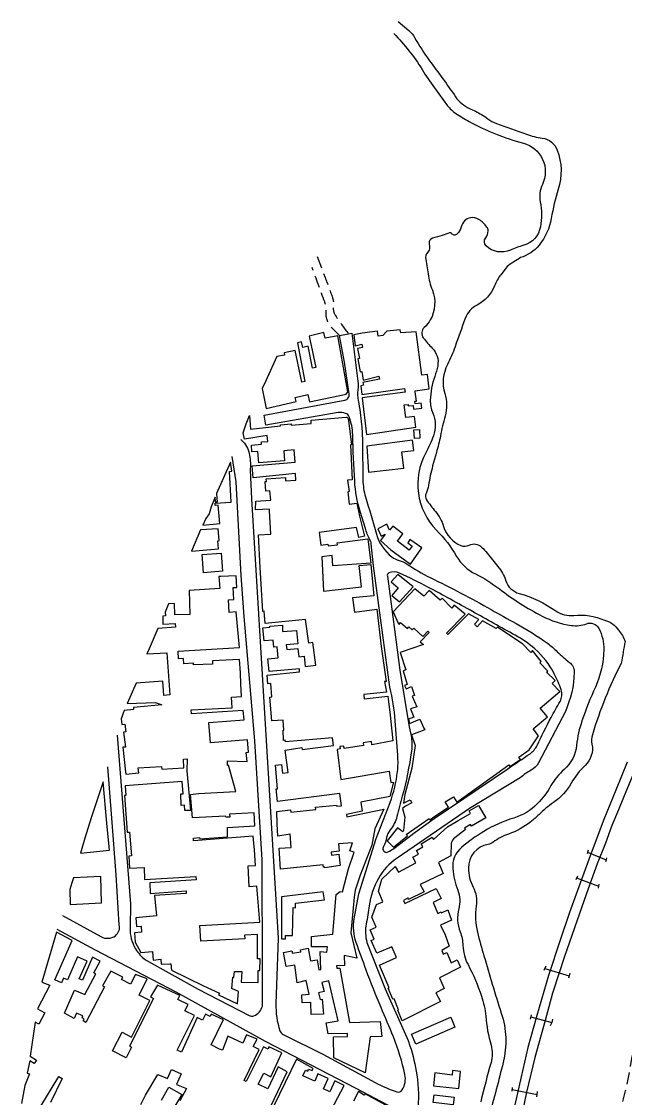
# Model space of a CAD drawing. Header units: metres. Extents: x 320405 to 332543, y 7395686 to 7410003.
# Drawn here: x 320807.3 to 321059, y 7407151.5 to 7407600.4 of the extents above; entities that cross this region are included whole.
import ezdxf

# ---------------------------------------------------------------- set-up
doc = ezdxf.new("R2010")
doc.units = ezdxf.units.M
doc.header["$LTSCALE"] = 10
doc.header["$MEASUREMENT"] = 0
doc.linetypes.add('DASHED', pattern=[0.75, 0.5, -0.25])
for name, color, linetype in [('Edificações', 30, 'Continuous'), ('Hidrografia', 140, 'Continuous'), ('Linha Férrea', 20, 'Continuous'), ('Portico', 45, 'Continuous'), ('Vias Primárias', 230, 'Continuous'), ('Vias Secundárias', 230, 'DASHED')]:
    doc.layers.add(name, color=color, linetype=linetype)

msp = doc.modelspace()

# ---------------------------------------------------------------- linework, layer by layer
at = {"layer": 'Edificações'}
for points in [[(320907.52, 7407447.46), (320909.23, 7407439.13), (320921.76, 7407442.11), (320921.38, 7407443.71), (320926.59, 7407444.95), (320927.32, 7407441.92), (320942.63, 7407445.11), (320943.27, 7407446.02), (320939.05, 7407469.46), (320933.84, 7407468.45), (320933.28, 7407470.79), (320927.16, 7407469.33), (320929.96, 7407456.25), (320928.56, 7407455.95), (320926.68, 7407465.13), (320924.53, 7407464.61), (320923.98, 7407466.91), (320922.32, 7407466.51), (320925.4, 7407450.37), (320924.1, 7407450.13), (320921.36, 7407463.35), (320916.71, 7407462.38), (320916.91, 7407461.4), (320913.7, 7407460.73), (320908.96, 7407450.42)], [(320945.7, 7407469.81), (320946.29, 7407465.28), (320949.05, 7407465.92), (320949.36, 7407464.59), (320947.35, 7407464.12), (320948.14, 7407459.92), (320947.49, 7407459.8), (320948.34, 7407454.37), (320949.08, 7407454.49), (320949.63, 7407450.99), (320956.16, 7407452.55), (320956.45, 7407451.34), (320949.58, 7407449.97), (320949.81, 7407448.8), (320948.72, 7407448.58), (320949.05, 7407445), (320966.9, 7407447.42), (320967.11, 7407445.88), (320949.19, 7407443.5), (320951.08, 7407428.33), (320971.65, 7407431.32), (320970.99, 7407435.84), (320968.83, 7407435.53), (320967.41, 7407435.41), (320966.71, 7407440.61), (320968.39, 7407440.83), (320968.48, 7407440.17), (320970.45, 7407440.43), (320970.66, 7407438.84), (320974.14, 7407439.31), (320973.86, 7407441.39), (320971.39, 7407441.06), (320971.24, 7407442.15), (320971.82, 7407442.23), (320971.3, 7407446.1), (320971.3, 7407446.52), (320977.21, 7407447.37), (320976.46, 7407453.23), (320974.11, 7407452.95), (320971.73, 7407471.1), (320965.33, 7407470.7), (320965.07, 7407471.91), (320959.57, 7407471.36), (320957.8, 7407469.51), (320955.85, 7407469.27), (320955.58, 7407471.33), (320949.28, 7407470.53)], [(320970.82, 7407430.27), (320973.12, 7407430.38), (320973.3, 7407426.72), (320971, 7407426.6)], [(320951.2, 7407423.47), (320951.89, 7407412.53), (320966.56, 7407414.31), (320965.75, 7407421.03), (320970.76, 7407421.64), (320970.24, 7407425.91)], [(320882.9, 7407390.5), (320889.98, 7407391.15), (320889.28, 7407398.78), (320888.02, 7407398.66), (320887.92, 7407399.64), (320894.71, 7407400.07), (320893.91, 7407412.86), (320894.88, 7407413.01), (320894.3, 7407416.73), (320888.51, 7407403.7), (320888.79, 7407400.14), (320888.07, 7407400.08), (320887.91, 7407402.15), (320886.24, 7407398.07), (320885.44, 7407395.21), (320884.1, 7407393.29)], [(320878.18, 7407379.63), (320889.3, 7407380.63), (320889.09, 7407384.02), (320889.58, 7407384.06), (320889.26, 7407389), (320881.87, 7407388.56)], [(320955.75, 7407388.95), (320957.12, 7407385.94), (320958.77, 7407386.7), (320956.82, 7407384.14), (320961.15, 7407380.2), (320969.32, 7407374.29), (320974.04, 7407381.04), (320969.15, 7407384.47), (320968.25, 7407383.19), (320970.09, 7407381.79), (320968.81, 7407380.09), (320963.94, 7407383.78), (320966.24, 7407386.82), (320961.96, 7407390.07), (320960.67, 7407388.37), (320959.47, 7407390.86)], [(320882.58, 7407378.25), (320890.5, 7407378.82), (320891.04, 7407371.26), (320883.13, 7407370.69)], [(320964.1, 7407369.89), (320961.36, 7407366.86), (320964.26, 7407364.38), (320961.57, 7407361.16), (320964.79, 7407358.47), (320970.48, 7407364.76)], [(320890.28, 7407369.05), (320889.52, 7407369.08), (320889.86, 7407364.13), (320877.1, 7407363.28), (320877.42, 7407353.25), (320871.19, 7407353.05), (320871.04, 7407357.78), (320868.48, 7407357.7), (320867.16, 7407354.17), (320867.26, 7407352.64), (320866.19, 7407352.58), (320866.2, 7407349.27), (320871.36, 7407349.46), (320871.44, 7407347.93), (320864.05, 7407347.36), (320860.42, 7407338.99), (320859.45, 7407336.88), (320867.88, 7407337.33), (320869.06, 7407319.71), (320866.54, 7407319.55), (320866.15, 7407325.41), (320855.12, 7407324.67), (320851.26, 7407316.14), (320863.1, 7407316.62), (320865.73, 7407315.54), (320853.9, 7407314.48), (320853.97, 7407313.6), (320850.05, 7407313.25), (320848.78, 7407309.8), (320849.12, 7407307.35), (320850.35, 7407307.52), (320850.72, 7407304.31), (320849.71, 7407304.19), (320850.57, 7407297.95), (320849.5, 7407297.93), (320850.58, 7407287.62), (320850.75, 7407286.67), (320856.15, 7407287.32), (320855.91, 7407289.34), (320865.65, 7407289.9), (320865.72, 7407288.77), (320874.96, 7407289.3), (320874.75, 7407292.94), (320876.37, 7407293.04), (320876.12, 7407288.12), (320877.67, 7407271.58), (320875.29, 7407271.49), (320875.21, 7407273.72), (320873.82, 7407273.67), (320873.63, 7407278.48), (320874.66, 7407278.52), (320874.18, 7407283.7), (320850.42, 7407281.85), (320850.73, 7407277.86), (320850.14, 7407277.82), (320851.35, 7407262.46), (320852.31, 7407262.54), (320853.09, 7407252.59), (320852.02, 7407252.49), (320852.28, 7407247.48), (320858.41, 7407247.8), (320858.59, 7407242.73), (320879.93, 7407243.99), (320880.01, 7407242.61), (320860.68, 7407241.46), (320860.94, 7407236.97), (320875.84, 7407238.08), (320875.92, 7407237), (320862.74, 7407236.13), (320863.47, 7407227.58), (320854.98, 7407226.76), (320855.16, 7407223.25), (320857.11, 7407223.36), (320857.25, 7407220.77), (320854.38, 7407220.62), (320854.59, 7407216.62), (320857, 7407212.32), (320861.83, 7407212.71), (320862.12, 7407209.22), (320865.4, 7407209.57), (320865.5, 7407207.51), (320869.11, 7407207.68), (320869.56, 7407207.66), (320869.82, 7407204.95), (320883.15, 7407198.48), (320889.73, 7407195.44), (320889.38, 7407194.67), (320897.34, 7407191), (320897.69, 7407196.04), (320894.9, 7407197.34), (320895.31, 7407202.07), (320895.76, 7407202.03), (320895.97, 7407204.39), (320899.03, 7407204.44), (320898.88, 7407200.06), (320905.96, 7407199.82), (320905.95, 7407204.83), (320906.64, 7407204.83), (320906.68, 7407209.74), (320905.64, 7407209.75), (320905.57, 7407219.89), (320900.22, 7407219.65), (320900.28, 7407218.12), (320881.96, 7407217.1), (320881.6, 7407223.58), (320906.6, 7407225.04), (320905.35, 7407239.98), (320902.14, 7407239.69), (320901.68, 7407248.47), (320904.72, 7407248.63), (320904.42, 7407255.21), (320903.87, 7407260.8), (320878.98, 7407258.87), (320878.88, 7407260.08), (320881.43, 7407260.28), (320881.6, 7407259.79), (320893.09, 7407260.59), (320893.08, 7407264.45), (320904.56, 7407265.14), (320904.19, 7407270.58), (320893.99, 7407269.99), (320894.05, 7407268.82), (320892.38, 7407268.72), (320892.35, 7407269.21), (320878.49, 7407268.54), (320877.63, 7407278.29), (320880.99, 7407278.59), (320896.55, 7407279.54), (320893.55, 7407290.42), (320893.16, 7407290.33), (320893.05, 7407292.23), (320901.25, 7407292.01), (320900.95, 7407295.73), (320901.87, 7407295.8), (320901.46, 7407300.95), (320885.97, 7407299.71), (320885.32, 7407308.18), (320900.08, 7407309.31), (320899.6, 7407313.27), (320878.12, 7407311.9), (320878.02, 7407313.45), (320895, 7407314.33), (320894.77, 7407318.83), (320898.98, 7407319.04), (320898.72, 7407324.26), (320898.47, 7407328.97), (320898.12, 7407334.43), (320886.84, 7407333.89), (320886.9, 7407332.61), (320878.91, 7407332.29), (320878.89, 7407332.96), (320874.91, 7407332.74), (320874.79, 7407334.89), (320872.72, 7407334.77), (320872.54, 7407337.93), (320898.09, 7407339.45), (320896.71, 7407354.42), (320893.79, 7407354.14), (320893.51, 7407359.34), (320895.76, 7407359.46), (320895.46, 7407364.44), (320897.07, 7407364.44), (320896.78, 7407369.4)], [(320971.2, 7407363.98), (320962.23, 7407354.33), (320964.23, 7407349.62), (320964.62, 7407349.1), (320965.2, 7407349.88), (320968.09, 7407347.4), (320968.75, 7407348.17), (320970.06, 7407346.87), (320970.72, 7407347.54), (320974.54, 7407344.08), (320976.57, 7407346.31), (320977.19, 7407345.74), (320973.37, 7407341.79), (320974.86, 7407340.71), (320965.07, 7407337.48), (320967.51, 7407330.13), (320966.37, 7407329.75), (320967.98, 7407324.14), (320966.94, 7407323.64), (320967.6, 7407322.26), (320969.79, 7407323.3), (320971.06, 7407319.51), (320970.12, 7407319.25), (320971.97, 7407314.82), (320969.33, 7407313.88), (320970.81, 7407310.39), (320968.52, 7407309.58), (320968.97, 7407307.88), (320973.34, 7407309.61), (320974.99, 7407305.9), (320975.33, 7407305.23), (320969.8, 7407303.06), (320971.37, 7407298.6), (320969.98, 7407289.19), (320967.08, 7407278.17), (320966.49, 7407274.6), (320969.23, 7407276.02), (320969.88, 7407274.77), (320967.36, 7407273.3), (320966.01, 7407272.41), (320966.99, 7407268.74), (320966.48, 7407263.22), (320966.2, 7407262.67), (320963.93, 7407264.33), (320959.72, 7407258.85), (320962.24, 7407256.28), (320968.07, 7407260.95), (320967.64, 7407261.48), (320977.1, 7407268.16), (320977.5, 7407267.6), (320979.09, 7407268.87), (320985.2, 7407272.9), (320983.84, 7407275.2), (320987.32, 7407277.27), (320988.76, 7407275.03), (321005.4, 7407286.95), (321010.38, 7407290.57), (321010.83, 7407289.96), (321015.19, 7407292.81), (321014.58, 7407293.75), (321018.86, 7407296.85), (321022.75, 7407302.72), (321020.46, 7407305.62), (321026.48, 7407310.6), (321023.44, 7407314.26), (321031.65, 7407321.2), (321028.4, 7407324.44), (321029.64, 7407325.69), (321026.12, 7407329.2), (321026.56, 7407329.64), (321023.24, 7407333.06), (321023.85, 7407333.66), (321020.19, 7407338.18), (321019.6, 7407337.39), (321016.15, 7407340.9), (321005.7, 7407347.93), (321005.11, 7407347.45), (320999.43, 7407350.57), (320997.22, 7407348.15), (320996, 7407349.26), (320997.81, 7407351.23), (320993.58, 7407353.6), (320985.01, 7407344.91), (320984.43, 7407345.48), (320992.14, 7407353.43), (320987.6, 7407357.09), (320986.59, 7407355.84), (320982.57, 7407360), (320981.73, 7407359.19), (320977.21, 7407363.24), (320974.91, 7407360.84)], [(320831.81, 7407253.77), (320843.89, 7407255.06), (320842.82, 7407266.27), (320841.27, 7407283.52), (320836.32, 7407268.49), (320833.72, 7407259.99)], [(320827.44, 7407238.64), (320827.53, 7407232.35), (320840.56, 7407233.02), (320840.29, 7407244.1), (320828.87, 7407243.45), (320828.17, 7407241.44)], [(320915.64, 7407235.56), (320915.66, 7407218.08), (320917.34, 7407218.07), (320917.34, 7407219.45), (320920.23, 7407219.44), (320920.52, 7407231.05), (320921.48, 7407231.02), (320921.52, 7407232.91), (320933.48, 7407234.29), (320932.97, 7407237.65)], [(320969.83, 7407178.26), (320986.13, 7407185.34), (320987.92, 7407181.22), (320971.62, 7407174.14)], [(320979.59, 7407162.24), (320979.03, 7407156.78), (320989.52, 7407155.71), (320990.25, 7407162.81), (320986.88, 7407163.16), (320986.69, 7407161.26)], [(320979.26, 7407153.08), (320987.6, 7407151.99), (320987.19, 7407148.81), (320978.84, 7407149.9)]]:
    msp.add_lwpolyline(points, close=True, dxfattribs=at)
for points in [[(320902.32, 7407436.14), (320902.64, 7407430.45), (320915.22, 7407431.86), (320915.18, 7407432.25), (320919.63, 7407432.68), (320919.68, 7407432.19), (320928.03, 7407432.92), (320927.92, 7407434.2), (320942.58, 7407435.54, -0.218339), (320942.96, 7407435.41, -0.200484), (320943.53, 7407434.09), (320944.74, 7407424.03), (320944.31, 7407423.98), (320945.09, 7407409.45), (320943.11, 7407409.19), (320943.87, 7407404.49), (320943.2, 7407404.38), (320943.85, 7407399.28), (320947.06, 7407399.69), (320948.17, 7407394.23), (320950.25, 7407385.94), (320947.9, 7407385.35), (320946.85, 7407389.52), (320931.32, 7407387.46), (320931.96, 7407382.16), (320934.89, 7407382.52), (320935.12, 7407381.83), (320938.92, 7407382.35), (320938.81, 7407383.11), (320951.65, 7407384.76), (320952.85, 7407374.64), (320936.98, 7407373.55), (320936.68, 7407377.83), (320932.37, 7407377.34), (320933.08, 7407362.92), (320948.97, 7407364.76), (320947.94, 7407373.69), (320952.86, 7407374.07), (320954.15, 7407361.09), (320945.27, 7407360.23), (320946.1, 7407354.17), (320955.3, 7407355.44), (320957.17, 7407339.91), (320959.3, 7407325.39), (320958.55, 7407325.28), (320959.34, 7407320.85), (320949.96, 7407319.94), (320950.14, 7407318.08), (320959.92, 7407319.16), (320960.96, 7407311.23), (320962.07, 7407300.55), (320953.34, 7407298.96), (320953.09, 7407300.33), (320949.62, 7407299.78), (320949.8, 7407298.68), (320941.75, 7407297.33), (320941.57, 7407298.43), (320939.95, 7407298.16), (320940.11, 7407297.2), (320938.83, 7407296.98), (320940.37, 7407284.51), (320960.49, 7407287.99), (320961.14, 7407283.17), (320962.28, 7407283.32), (320960.82, 7407277.37), (320948.66, 7407275.05), (320949.24, 7407271.27), (320942.67, 7407269.93), (320942.88, 7407268.93), (320958.21, 7407272.14), (320954.59, 7407263.86), (320953.25, 7407257.16), (320948.4, 7407244.55), (320946.29, 7407238.38), (320945.96, 7407235.41), (320944.5, 7407220.57), (320947.05, 7407210.04), (320941.77, 7407211.17), (320941.94, 7407206.91), (320938.6, 7407206.78), (320938.64, 7407205.84), (320939.94, 7407205.89), (320944.02, 7407183.19), (320956.79, 7407183.61), (320957.42, 7407177.4), (320952.61, 7407177.16), (320950.47, 7407162.13), (320937.44, 7407168.45), (320937.29, 7407177.26), (320943.19, 7407177.36), (320943.17, 7407178.6), (320935.01, 7407178.47), (320934.25, 7407183.04), (320939.29, 7407183.88), (320935.32, 7407200.57), (320932.46, 7407199.89), (320933.35, 7407196.15), (320931.03, 7407195.6), (320931.72, 7407192.7), (320932.57, 7407192.9), (320933.17, 7407186.65), (320928.02, 7407186.46), (320927.84, 7407191.47), (320924.26, 7407191.34), (320924.06, 7407194.78), (320927.18, 7407194.96), (320925.84, 7407200.64), (320922.19, 7407199.78), (320921.15, 7407207.01), (320917.57, 7407206.5), (320916.46, 7407212.37), (320919.99, 7407213.03), (320920.18, 7407212.03), (320923.65, 7407212.68), (320923.49, 7407213.51), (320926.75, 7407214.13), (320927.75, 7407208.82), (320930.42, 7407209.33), (320931.21, 7407205.16), (320931.96, 7407205.3), (320931.73, 7407212.77), (320934.48, 7407212.44), (320934.76, 7407214.73), (320928.16, 7407214.78), (320928.19, 7407218.98), (320937.07, 7407220.02), (320938.35, 7407236.52), (320940.11, 7407237.79), (320940.99, 7407237.62), (320943.58, 7407247.26), (320945.92, 7407254.18), (320944.08, 7407254.8), (320945.2, 7407258.12), (320939.33, 7407257.71), (320939.72, 7407254.64), (320936.27, 7407254.2), (320936.44, 7407252.9), (320939.49, 7407253.28), (320940.06, 7407248.69), (320933.75, 7407247.66), (320933.7, 7407247.97), (320933.19, 7407247.88), (320933.01, 7407248.96), (320915.19, 7407247.13), (320914.66, 7407255.79), (320919.63, 7407256.09), (320919.29, 7407261.62), (320914.11, 7407260.79), (320913.84, 7407266.03), (320913.65, 7407271.12), (320919.39, 7407271.76), (320919.5, 7407270.84), (320929.93, 7407272), (320929.82, 7407272.97), (320938.6, 7407273.8), (320938.67, 7407273.34), (320940.65, 7407273.47), (320939.96, 7407278.67), (320913.9, 7407275.29), (320913.43, 7407280.59), (320913.96, 7407280.63), (320913.1, 7407290.51), (320915.67, 7407290.73), (320915.98, 7407287.13), (320918.43, 7407287.35), (320917.17, 7407296.76), (320924.04, 7407297.86), (320924.17, 7407297.03), (320937.25, 7407298.68), (320936.86, 7407301.81), (320917.23, 7407300.14), (320917.17, 7407300.81), (320916.51, 7407300.76), (320916.25, 7407305.03), (320916.56, 7407305.05), (320916.31, 7407309.21), (320911.6, 7407308.93), (320910.76, 7407318.79), (320911.63, 7407318.87), (320911.16, 7407324.43), (320909.98, 7407324.33), (320909.66, 7407328.03), (320923.19, 7407329.29), (320923.07, 7407330.61), (320910.42, 7407329.44), (320909.92, 7407334.8), (320914.18, 7407335.19), (320913.76, 7407339.73), (320912.41, 7407339.6), (320912.13, 7407342.6), (320908.36, 7407342.24), (320907.84, 7407347.71), (320910.82, 7407347.99), (320910.77, 7407348.37), (320916.09, 7407348.83), (320916.03, 7407346.16), (320921.86, 7407346.62), (320922.46, 7407341.06), (320917.59, 7407340.54), (320917.8, 7407338.62), (320922.43, 7407339.12), (320922.8, 7407335.63), (320925.03, 7407335.87), (320925.49, 7407331.6), (320929.87, 7407332.17), (320928.66, 7407341.53), (320926.95, 7407341.31), (320925.67, 7407351.2), (320908.75, 7407349.56), (320908.42, 7407354.61), (320907.81, 7407354.57), (320906.71, 7407372.8), (320906.04, 7407386.4), (320911.14, 7407386.79), (320910.66, 7407396.42), (320910.62, 7407397.13), (320904.81, 7407396.84), (320904.89, 7407400.45), (320911.11, 7407400.96), (320910.8, 7407404.86), (320909.09, 7407404.72), (320908.79, 7407408.7), (320909.38, 7407408.74), (320909.23, 7407409.82), (320917.26, 7407410.33), (320917.35, 7407409), (320921.65, 7407409.27), (320921.47, 7407412.02), (320903.87, 7407410.23), (320903.43, 7407415.26), (320921.35, 7407416.76), (320920.93, 7407421.85), (320916.57, 7407421.49), (320916.92, 7407417.33), (320906.13, 7407416.43), (320905.73, 7407421.23), (320903.28, 7407421.02), (320903.05, 7407423.9), (320907.34, 7407424.26), (320907.26, 7407425.16), (320909.91, 7407425.38), (320909.7, 7407427.9), (320900.22, 7407426.35), (320899.65, 7407428.93), (320900.96, 7407432.71)], [(320989.24, 7407267.4), (320994.41, 7407270.37), (320993.8, 7407271.43), (320997.78, 7407273.61), (321000.72, 7407268.49), (320994.84, 7407264.98), (320994.42, 7407265.68), (320991.95, 7407264.24), (320992.32, 7407263.59), (320987.87, 7407260.19, 0.172425), (320986.37, 7407257.88), (320986.26, 7407252.67), (320981.05, 7407249.81), (320982.95, 7407245.3), (320973.37, 7407240.73), (320975.1, 7407237.66), (320968.62, 7407234.43), (320968.37, 7407235.08), (320966.44, 7407234.07), (320967.09, 7407232.83), (320980.08, 7407239.08), (320982.14, 7407234.8), (320978.88, 7407233.23), (320980.81, 7407228.64), (320982.12, 7407229.31), (320982.34, 7407228.89), (320984.89, 7407230.21), (320986.48, 7407225.8), (320981.82, 7407223.81), (320983.81, 7407219.73), (320985.54, 7407214.95), (320982.4, 7407213.26), (320982.99, 7407211.73), (320984.56, 7407212.34), (320986.37, 7407208.01), (320988.83, 7407209.34), (320990.27, 7407206.28), (320981.71, 7407201.9), (320981.42, 7407201.76), (320983.39, 7407197.33), (320980, 7407195.6), (320981.86, 7407191.96), (320965.98, 7407183.87), (320964.04, 7407188.35), (320964.41, 7407188.51), (320962.57, 7407193.09), (320962.02, 7407192.87), (320960.01, 7407197.44), (320960.55, 7407197.68), (320956.43, 7407207.08), (320963.57, 7407210.21), (320961.57, 7407214.79), (320955.3, 7407212.04), (320952.98, 7407217.33), (320954.31, 7407217.91), (320952.57, 7407221.87), (320955.07, 7407222.96), (320953.26, 7407227.09), (320955.23, 7407232.38), (320957.84, 7407233.44), (320956.01, 7407237.95), (320957.39, 7407242.99), (320962.94, 7407248.25), (320964.42, 7407245.89), (320971.64, 7407249.7), (320970.37, 7407252.11), (320972.71, 7407253.35), (320971.93, 7407254.84), (320974.54, 7407256.38), (320973.83, 7407257.59), (320978.36, 7407260.4), (320978.95, 7407259.46), (320984.86, 7407264.74)]]:
    msp.add_lwpolyline(points, format="xyb", close=True, dxfattribs=at)
for points in [[(320911.51, 7407148.91), (320917.97, 7407162.64), (320914.29, 7407164.74), (320909.95, 7407155.59), (320905.93, 7407157.49), (320908.26, 7407162.1), (320911.24, 7407160.6), (320915.83, 7407170.47), (320910.41, 7407172.99), (320910, 7407172.12), (320908.16, 7407172.98), (320900.83, 7407158.57), (320900.02, 7407159.01), (320906.38, 7407171.88), (320903.88, 7407173.12), (320905.44, 7407176.27), (320901.02, 7407178.08), (320899.57, 7407174.55), (320893.25, 7407177.5), (320891, 7407171.63), (320889.79, 7407172.09), (320886.32, 7407173.9), (320891.19, 7407183.86), (320891.39, 7407184.28), (320886.36, 7407186.68), (320885.85, 7407185.66), (320883.95, 7407186.65), (320882.67, 7407184.12), (320880.46, 7407185.29), (320873.98, 7407170.77), (320872.15, 7407171.58), (320879.33, 7407186.09), (320875.38, 7407188.04), (320876.66, 7407190.62), (320872.43, 7407192.72), (320873.26, 7407194.41), (320863.89, 7407198.8), (320861.06, 7407193.81), (320862.23, 7407193.14), (320852.25, 7407173.29), (320853.08, 7407172.88), (320850.89, 7407168.52), (320845.12, 7407171.41), (320849.26, 7407179.15), (320853.08, 7407177.1), (320860.77, 7407192.35), (320856.24, 7407194.64), (320859.67, 7407201.43), (320854.74, 7407203.22), (320852.63, 7407199.16), (320848.93, 7407201.08), (320849.47, 7407202.14), (320844.43, 7407204.58), (320841.07, 7407198.5), (320841.82, 7407198.09), (320834.07, 7407183.21), (320832.96, 7407183.82), (320833.43, 7407184.66), (320832.49, 7407185.07), (320832.84, 7407185.9), (320830.2, 7407187.02), (320829.27, 7407184.85), (320825.19, 7407187.11), (320829.36, 7407196.66), (320833.62, 7407194.8), (320838.19, 7407203.51), (320837.42, 7407203.91), (320840, 7407208.81), (320836.86, 7407210.46), (320832.64, 7407200.79), (320831.31, 7407201.37), (320834.56, 7407208.8), (320830.65, 7407210.51), (320826.45, 7407200.9), (320824.79, 7407201.63), (320823.98, 7407199.78), (320821.16, 7407201.01), (320828.32, 7407217.42), (320821.78, 7407220.8), (320815.78, 7407199.99), (320819.08, 7407198.7), (320813.9, 7407188.85), (320816.96, 7407187.25), (320814.49, 7407182.55), (320812.94, 7407183.37), (320810.81, 7407169.19), (320813.48, 7407167.52), (320812.56, 7407166.05), (320810.67, 7407167.23), (320809.66, 7407162.01), (320810.61, 7407161.82), (320808.7, 7407156.85), (320807.28, 7407149.46)], [(320932.34, 7407138.97), (320941.68, 7407156.9), (320937.85, 7407158.89), (320935.79, 7407154.28), (320933.14, 7407155.46), (320935.11, 7407159.88), (320930.81, 7407161.75), (320929.5, 7407158.74), (320924.56, 7407160.89), (320925.6, 7407163.28), (320926.56, 7407162.86), (320926.94, 7407163.75), (320928.43, 7407163.11), (320928.84, 7407164.06), (320921.84, 7407167.89), (320912.43, 7407148.46)], [(320856.93, 7407148.93), (320858.93, 7407152.84), (320864.12, 7407161.52), (320868.08, 7407159.82), (320869.74, 7407163.62), (320873.83, 7407161.83), (320871.87, 7407157.33), (320875.96, 7407155.6), (320873.25, 7407150.54)], [(320813.02, 7407144.45), (320822.83, 7407160.71), (320824.25, 7407159.86), (320819.34, 7407149.78)], [(320961.55, 7407147.38), (320950.46, 7407153.43), (320950.13, 7407152.83), (320947.68, 7407154.45), (320945.69, 7407150.42)]]:
    msp.add_lwpolyline(points, dxfattribs=at)
at = {"layer": 'Hidrografia'}
for points in [[(320964.31, 7407600.43), (320968.69, 7407596.68, -0.087158), (320971.08, 7407593.78, 0.030759), (320977.37, 7407584.1, -0.007977), (320988.18, 7407569.02, 0.136406), (320993.93, 7407564.24, -0.025455), (320998.99, 7407561.65, -0.029789), (321001.62, 7407559.92, 0.071483), (321005.22, 7407557.95, 0.0051), (321017.72, 7407553.42, 0.050976), (321024.32, 7407551.83, -0.27801), (321030.56, 7407546.83, -0.164683), (321030.98, 7407530.53, 0.032998), (321028.08, 7407518.39, -0.130557), (321022.96, 7407507.16, -0.14834), (321015.25, 7407502.01, 0.021077), (321009.61, 7407498.27), (321007.05, 7407494.91, 0.067401), (321004.36, 7407490.2, -0.179131), (320997.12, 7407482.25, 0.186847), (320992.19, 7407476.68, 0.005589), (320987.96, 7407464.82, -0.037334), (320984.81, 7407457.49, 0.195887), (320983.67, 7407445.43, -0.141828), (320983.77, 7407435.94, 0.02151), (320981.86, 7407427.7, -0.026224), (320980.18, 7407420.77), (320978.62, 7407415.16, 0.032254), (320976.92, 7407407.07, -0.079279), (320975.89, 7407403.75, 0.269269), (320976.07, 7407401.04, 0.028678), (320979.74, 7407396.22, -0.104236), (320983.14, 7407390, 0.225659), (320990.38, 7407382.01, 0.221765), (320993.83, 7407382.17, -0.327462), (320999, 7407381.38, -0.040775), (321003.51, 7407376.09, 0.008365), (321005.8, 7407373.27, -0.094559), (321009.13, 7407367.32, 0.248677), (321014.69, 7407362.01, -0.084916), (321029.94, 7407354.76, 0.184395), (321037.45, 7407352.86, -0.137441), (321050.22, 7407350.84, -0.210318), (321056.02, 7407346.68, -0.123915), (321058.82, 7407341.98, 0.004764), (321057.24, 7407333.01, 0.045932), (321045.19, 7407303.13, 0.123109), (321045.01, 7407299.22, -0.259204), (321042.18, 7407290.34, 0.075237), (321036.35, 7407282.92, -0.113841), (321028.96, 7407274.86, 0.046726), (321022.88, 7407269.79, -0.0314), (321019.56, 7407266.84, -0.081954), (321010.17, 7407261.72, 0.075871), (321003.85, 7407258.37, -0.115557), (321001.71, 7407257.44, 0.364653), (320993.52, 7407247.57, 0.118404), (320995.48, 7407239.61, -0.157303), (320996.79, 7407231.78, 0.096685), (320997.3, 7407220.86, 0.012725), (321000, 7407210.91, -0.001377), (321003.47, 7407199.18, 0.008063), (321007.23, 7407187.06, -0.140199), (321008.02, 7407166.56, -0.009028), (321002.05, 7407143.96, 0.001339)], [(320962.43, 7407595.39, -0.056238), (320974.18, 7407580.5, 0.018544), (320979.35, 7407572.82), (320984.81, 7407565.32, 0.081914), (320988.26, 7407562.14, 0.021087), (320993.78, 7407558.81, 0.059136), (321016.42, 7407549.75, -0.469443), (321024.36, 7407532.45, 0.16203), (321023.45, 7407525.28, -0.093349), (321023.54, 7407514.89, -0.285099), (321016.56, 7407507.14, 0.032347), (321011, 7407505.13, -0.300488), (321000.94, 7407506.88, -0.393006), (321000.72, 7407510.27, 0.17387), (321001.74, 7407513.18, 0.161817), (321001.21, 7407514.76, 0.079937), (320997.89, 7407517.93, 0.202743), (320994.44, 7407518.65, 0.298821), (320990.51, 7407514.79, -0.157639), (320988.76, 7407511.78, -0.449814), (320986.51, 7407512.04, 0.336498), (320985.65, 7407512.31, -0.008211), (320982.64, 7407511.3, -0.006725), (320978.55, 7407510.07, 0.369044), (320977.16, 7407507.96, -0.015405), (320977.32, 7407506.26, -0.211145), (320976.57, 7407504.25, 0.262463), (320975.8, 7407501.32), (320976.19, 7407498.55), (320976.69, 7407495.21, 0.055162), (320978.5, 7407488.4, -0.222904), (320977.65, 7407476.09, -0.081002), (320975.14, 7407472.91, 0.387068), (320974.73, 7407468.52, 0.036947), (320978.44, 7407464.29, -0.25236), (320980.71, 7407456.95, -0.036472), (320979.46, 7407452.42, 0.077892), (320977.63, 7407442.63, 0.109057), (320978.66, 7407437.23, -0.190097), (320978.94, 7407427.72, -0.038194), (320975.76, 7407420.66, 0.329317), (320980.21, 7407388.45, -0.060928), (320988.6, 7407377.46, 0.14696), (320996.45, 7407370.16, -0.050128), (321006.41, 7407363.95, 0.04514), (321024.22, 7407352.61, 0.083719), (321036.42, 7407348.7, 0.12786), (321042.75, 7407349.4, -0.381831), (321047.9, 7407347.44, -0.125745), (321049.95, 7407338.56, -0.10017), (321046.42, 7407322.95, 0.021904), (321040.86, 7407308.95, 0.059181), (321038.61, 7407298.73, -0.190994), (321033.41, 7407288.63, 0.084133), (321027.94, 7407281.94, -0.063782), (321022.28, 7407274.41, -0.126805), (321012.39, 7407268.4, 0.063127), (321000, 7407262.86, 0.037621), (320990.68, 7407256.18, 0.244185), (320987, 7407247.34, 0.071344), (320989.07, 7407238.34, -0.156757), (320989.52, 7407230.6, 0.155734), (320990.06, 7407220.96, -0.081561), (320991.23, 7407215.25, 0.111772), (320993.36, 7407207.31, -0.040115), (320998.98, 7407194.19, -0.059481), (321000.72, 7407185.84, 0.047483), (321002.94, 7407173.71, -0.139523), (321002.94, 7407166.45, 0.010771), (320998.67, 7407150.17, -0.0469)]]:
    msp.add_lwpolyline(points, format="xyb", dxfattribs=at)
at = {"layer": 'Linha Férrea', "flags": 128}
for points in [[(321059.62, 7407291.7), (321054.99, 7407280.07), (321050, 7407267.77), (321044.74, 7407253.79), (321040.68, 7407242.76), (321035.67, 7407228.99), (321031.81, 7407217.53), (321026.94, 7407202.74), (321022.08, 7407186.13), (321018.34, 7407172.7), (321015.44, 7407160.59), (321011.89, 7407144.59)], [(321064.05, 7407290.98), (321058.22, 7407277.03), (321056.11, 7407271.88), (321053.34, 7407265.23), (321050.71, 7407257.92), (321047.24, 7407249.33), (321042.78, 7407236.93), (321037.68, 7407222.62), (321033.43, 7407210.24), (321031.36, 7407203.88), (321028.62, 7407195.4), (321025.45, 7407184.03), (321021.25, 7407168.61), (321017.7, 7407154.1), (321015.2, 7407141.99)]]:
    msp.add_lwpolyline(points, dxfattribs=at)
at = {"layer": 'Portico'}
for points in [[(321043.37, 7407254.95), (321042.95, 7407253.44)], [(321043.16, 7407254.19), (321050.88, 7407251)], [(321051.08, 7407251.83), (321050.88, 7407251), (321050.68, 7407250.14)], [(321038.94, 7407244.24), (321038.24, 7407242.69)], [(321038.59, 7407243.46), (321047.78, 7407239.98)], [(321047.91, 7407240.91), (321047.78, 7407239.98), (321047.66, 7407239.12)], [(321025.72, 7407206.65), (321024.96, 7407204.82)], [(321025.34, 7407205.74), (321035.51, 7407202.67)], [(321035.81, 7407203.79), (321035.51, 7407202.67), (321035.23, 7407201.62)], [(321019.74, 7407186.39), (321019.25, 7407184.58)], [(321019.49, 7407185.49), (321028.29, 7407183.13)], [(321028.59, 7407184.58), (321028.29, 7407183.13), (321027.63, 7407181.81)], [(321011.78, 7407156.09), (321011.6, 7407154.49)], [(321011.69, 7407155.29), (321021.55, 7407153.29), (321022.02, 7407153.2)], [(321022.19, 7407154.45), (321022.02, 7407153.2), (321021.88, 7407152.22)]]:
    msp.add_lwpolyline(points, dxfattribs=at)
at = {"layer": 'Vias Primárias'}
for points in [[(320898.72, 7407426.26), (320899.63, 7407425.25, -0.142905), (320902.34, 7407419.55, -0.063055), (320902.56, 7407413.36), (320903.07, 7407401.47), (320914.22, 7407218.4), (320913.32, 7407190.98, 0.08829), (320914.94, 7407179.75, 0.205238), (320916.31, 7407178.2), (320932.79, 7407170.03), (320954.6, 7407158.19, 0.047094), (320963.75, 7407154.28, 0.344378), (320965.94, 7407155.09, 0.193322), (320967.06, 7407161.53, 0.044115), (320962.24, 7407177.18, 0.005013), (320957.13, 7407189.38, -0.014214), (320950.92, 7407205.01, -0.002341), (320946.75, 7407216.59, -0.130497), (320945.96, 7407226.37), (320947.83, 7407236.78), (320955.1, 7407259.92), (320960.85, 7407274.92, 0.064046), (320963.96, 7407287.74, 0.046722), (320964.08, 7407294.57, -0.002107), (320963.03, 7407308.97, 0.047083), (320960.75, 7407322.91), (320953.92, 7407373.55), (320953.02, 7407382.68, 0.112117), (320952.42, 7407384.49, -0.095398), (320950.69, 7407389.16), (320948.44, 7407396.23, -0.063238), (320946.13, 7407408.78, -0.006645), (320945.3, 7407428.21, 0.081613), (320943.85, 7407435.67, 0.241813), (320942.31, 7407437.08, 0.062911), (320939.18, 7407437.52), (320909.15, 7407432.22), (320908.41, 7407436.38), (320942.04, 7407442.61, 0.414334), (320943.82, 7407445.21), (320941.86, 7407458.44), (320939.75, 7407469.49), (320944.87, 7407470.46), (320947.42, 7407450.47, -0.060075), (320947.45, 7407446.94, 0.074422), (320947.6, 7407442.49, -0.023101), (320948.99, 7407432.52, -0.02152), (320949.36, 7407424.78), (320949.56, 7407409.26, 0.070626), (320950.64, 7407402.3, -0.005317), (320955.2, 7407386.71, 0.163572), (320961.64, 7407377.26, 0.100693), (320964.63, 7407375.82, -0.091539), (320967.99, 7407374.28, 0.040882), (320977.6, 7407368.64, -0.017412), (321003.02, 7407355.29, 0.004313), (321013.41, 7407349.48, -0.030874), (321026.43, 7407341.26, -0.041875), (321030.56, 7407337.73, 0.03838), (321035.66, 7407333.29, -0.246528), (321037.65, 7407329.15, -0.094969), (321033.94, 7407312.86), (321022.7, 7407291.36, -0.157605), (321019.61, 7407288.33, 0.078032), (321015.14, 7407285.14), (320993.94, 7407272.32), (320963.77, 7407251.69, 0.114065), (320956.02, 7407243.27, 0.095447), (320952.15, 7407231.85, -0.012777), (320950.91, 7407224.23, 0.116008), (320951.24, 7407216.59), (320958.81, 7407197.24), (320968.44, 7407175.69), (320969.15, 7407173.48, -0.038528), (320972.03, 7407161.42, -0.071961), (320972.23, 7407145.86, -0.124672)], [(320847.14, 7407302.98), (320852.71, 7407232.64), (320852.49, 7407222.58, 0.140524), (320854.76, 7407213.92, 0.097487), (320858.88, 7407209.33), (320880.91, 7407197.07), (320902.08, 7407186.1, 0.216399), (320904.16, 7407185.99, 0.249324), (320907.65, 7407190.05), (320907.66, 7407203.68), (320907.55, 7407251.04), (320904.44, 7407300.57), (320900.06, 7407352.45), (320898.83, 7407369.57), (320896.66, 7407408.56), (320895.06, 7407419.14)], [(320824.41, 7407227.8), (320840.37, 7407218.96, 0.295197), (320846.37, 7407219.37, 0.297305), (320848.03, 7407223.9), (320846.67, 7407244.69), (320844.93, 7407268.31), (320843.2, 7407289.74)], [(320865.66, 7407150.76), (320868.71, 7407156.19), (320874.15, 7407153.13), (320867.12, 7407141.61, -0.133766)]]:
    msp.add_lwpolyline(points, format="xyb", dxfattribs=at)
msp.add_lwpolyline([(320962.44, 7407255.78), (320971.27, 7407262.51), (320979.2, 7407268.17), (321009.94, 7407288.95, 0.000684), (321019.2, 7407295.23, 0.133472), (321022.14, 7407298.67, -0.0111), (321028, 7407310.35, -0.009154), (321031.71, 7407317.04, 0.21682), (321032.18, 7407321.85, 0.037603), (321029.31, 7407328.53, 0.092313), (321021.18, 7407338.9, 0.055069), (321013.07, 7407344.6, -0.002327), (320995.23, 7407354.5, 0.00532), (320976.83, 7407364.57, 0.015395), (320964.81, 7407370.51, 0.209245), (320960.36, 7407370.58, 0.386664), (320959.75, 7407369.27), (320964.91, 7407329.99), (320968.83, 7407306.47), (320969.6, 7407302.73, -0.086589), (320969.8, 7407296.27, -0.029151), (320965.96, 7407277.46, 0.001084), (320963.74, 7407268.99, -0.107707), (320960.96, 7407263.51, 0.12552), (320959.45, 7407260.26, -0.081927), (320958.09, 7407256.52, 0.544836), (320959.4, 7407254.04), (320960.62, 7407254.63)], format="xyb", close=True, dxfattribs=at)
msp.add_lwpolyline([(320962.35, 7407147.52), (320946.68, 7407155.66), (320908.99, 7407175.22), (320871.77, 7407195.83), (320838.12, 7407213.35), (320822.16, 7407221.89)], dxfattribs=at)
at = {"layer": 'Vias Secundárias', "flags": 128}
for points in [[(320930.54, 7407502.46), (320933.82, 7407493.68, -0.002251), (320936.77, 7407485.68, -0.120334), (320937.22, 7407481.58, 0.182312), (320938.08, 7407477.9, 0.013969), (320943.56, 7407470.21, 5.429438)], [(320939.75, 7407469.49), (320936.71, 7407472.6, -0.212411), (320934.23, 7407479.29, 0.103394), (320933.62, 7407483.56, 0.000477), (320928.38, 7407497.91, -0.774226)], [(321039.98, 7406965.22), (321039.63, 7406974.26, 0.018815), (321038.06, 7406994.9, -0.040024), (321037.91, 7406999.23), (321040.3, 7407045.24), (321040.9, 7407067.5), (321043.3, 7407087.91, 0.011703), (321045.78, 7407114.38, -0.090681), (321047.9, 7407122.67, 0.065775), (321061.27, 7407165.8, -0.055733), (321068.15, 7407189.7, -0.000007), (321074.52, 7407205.13, -0.339035), (321088.4, 7407213.17, -0.097814), (321105.8, 7407207.33, 0.033557), (321108.39, 7407206.08, -0.009621), (321123.26, 7407199.73, -0.013483), (321133.34, 7407194.86, 0.05397), (321140.42, 7407192.13, 0.111378), (321151.84, 7407191.68, -0.094202), (321157.25, 7407191.65), (321173.08, 7407186.97, 0.419394), (321179.96, 7407190.78), (321187.3, 7407210.47, -0.069957), (321190.27, 7407215.95, -0.272586), (321197.22, 7407218.91, -0.055215), (321205.31, 7407216.92, 0.220686), (321217.63, 7407217.96, 0.138437), (321239.27, 7407239.93, -0.286508), (321247.52, 7407244.55, -0.130366), (321261.84, 7407240)]]:
    msp.add_lwpolyline(points, format="xyb", dxfattribs=at)

doc.saveas('drawing.dxf')
